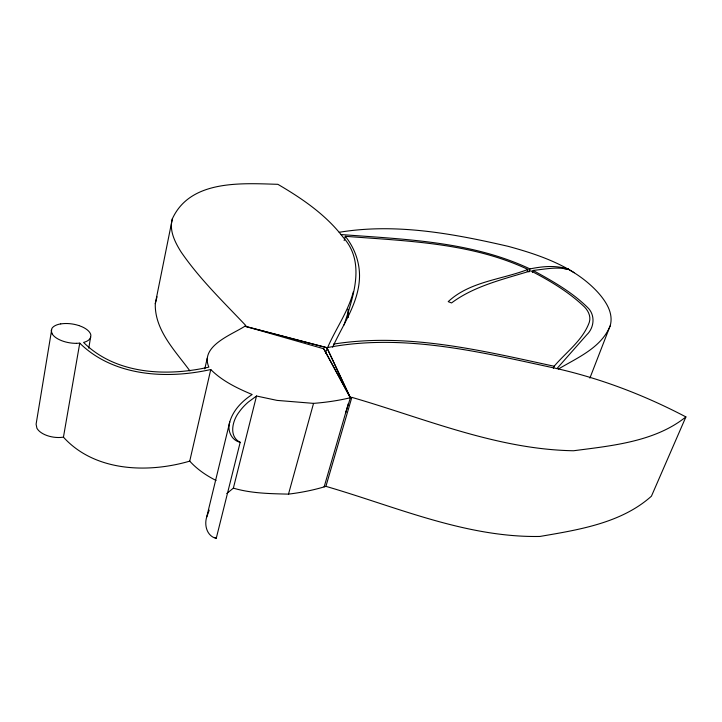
<?xml version="1.0" encoding="UTF-8"?>
<svg xmlns="http://www.w3.org/2000/svg" width="722" height="722" viewBox="0 0 722 722"><rect width="100%" height="100%" fill="white"/><g stroke="black" fill="none" stroke-linecap="round" stroke-linejoin="round"><path stroke-width="1.08" d="M344.06 324.963C353.04 297.076 366.036 262.492 343.158 237.294C325.965 214.75 302.076 198.487 277.862 184.318C241.915 183.289 190.382 179.381 172.35 218.811L155.284 303.628C154.544 330.18 175.284 350.883 189.895 370.882M88.797 348.194L90.882 335.225A20.008 9.503 9.2 0 0 82.1 326.813L78.725 325.478M348.203 317.5L348.022 309.178M172.35 218.811C168.993 230.489 174.968 242.168 180.996 251.843C199.57 278.963 223.405 301.895 245.904 325.658L244.893 326.209C232.484 334.476 199.57 345.874 208.857 367.119C166.854 376.703 115.863 374.492 83.59 342.436A20.008 9.503 9.2 0 0 89.871 338.853L90.764 337.111M60.702 323.88A20.135 9.557 9.2 0 0 51.885 328.429L36.1 424.202L36.912 428.227A19.304 10.343 7.9 0 0 60.224 437.487L63.446 437.162C94.672 471.665 147.82 473.406 189.733 461.132C197.07 469.264 206.311 475.563 216.059 480.464M63.446 437.162L79.754 343.149L76.424 343.338M229.776 421.964C227.015 430.213 231.248 440.348 240.191 442.297L216.23 538.404C206.907 536.184 204.055 525.147 206.727 516.934L229.776 421.964C233.089 410.213 242.186 401.053 252.158 394.519C237.294 388.265 222.277 381.099 210.761 369.529C166.728 379.384 113.607 376.442 79.754 343.149M155.284 303.628L157.026 296.76M589.883 378.111L610.099 326.001C612.292 319.088 610.631 311.624 607.265 305.388A134.202 51.65 17.9 0 0 596.868 291.264C573.512 266.517 540.218 255.074 508.207 246.346C453.208 233.639 395.593 222.908 339.205 232.294M204.795 368.897L207.241 358.13M189.733 461.132L210.761 369.529M226.771 493.541L233.368 488.135L256.518 396.017L277.058 400.394L313.547 403.372A204.407 90.385 12.9 0 0 350.423 397.714L351.84 397.362C424.509 418.399 496.871 449.49 573.575 450.754C611.76 445.736 654.908 441.828 685.9 416.91C644.665 395.268 600.848 378.463 555.38 368.247C480.852 352.219 403.3 332.806 326.895 347.688L245.227 326.371M324.241 486.529L324.151 486.89A197.115 98.815 12.3 0 1 288.493 494.128C270.046 493.677 251.211 493.424 233.368 488.135M344.15 240.588L345.306 236.302C406.757 241.067 471.114 242.664 527.917 269.432L527.213 271.472M325.396 353.121C333.158 332.174 347.589 313.745 353.338 291.787M288.493 494.128L313.547 403.372M332.634 347.237C343.004 324.187 359.538 301.986 359.529 275.515C359.448 261.265 354.195 247.375 345.306 236.302M348.338 403.616L324.151 486.89L325.911 486.357C395.837 506.645 465.807 537.737 539.894 536.455C578.53 529.822 621.308 523.197 651.443 496.167L685.9 416.91M325.911 486.357L351.84 397.362M206.727 516.934L209.218 510.147M345.657 412.849L350.423 397.714L326.895 347.688L244.893 326.209L323.754 348.78L350.423 397.714M528.919 271.968L529.975 268.918C542.664 266.292 556.4 264.983 568.828 269.441C557.014 266.472 544.911 269.207 533.071 270.452L532.367 272.492M553.386 368.346L554.162 366.244C566.183 352.065 582.871 340.288 589.332 322.183C591.056 316.642 588.412 311.002 584.576 307.04C568.9 292.004 549.956 280.777 530.778 270.822C503.812 279.161 474.471 285.804 451.53 302.951L448.209 301.643C469.76 281.472 501.411 279.694 527.917 269.432M610.099 326.001C601.3 347.769 577.302 357.742 558.476 368.996M556.924 368.626L586.733 334.818C594.513 327.481 595.442 314.657 587.374 307.256C571.689 291.878 552.249 280.894 533.071 270.452M256.518 396.017L248.296 402.073A163.398 86.153 17.8 0 0 239.117 412.054C232.538 420.375 228.378 436.494 240.191 442.297M333.501 344.096C407.65 332.355 482.016 350.657 554.162 366.244M340.992 234.542C404.546 239.334 471.204 241.256 529.975 268.918M563.729 268.566L568.792 269.45L574.243 272.726M565.055 268.205L568.81 269.45M214.696 537.439L216.23 538.404M323.754 348.78L350.125 397.47L326.895 347.688M52.128 333.988L51.217 330.234M76.469 343.338A20.008 9.503 9.2 0 1 52.255 334.006M60.801 323.934A20.008 9.503 9.2 0 1 78.743 325.523"/></g></svg>
